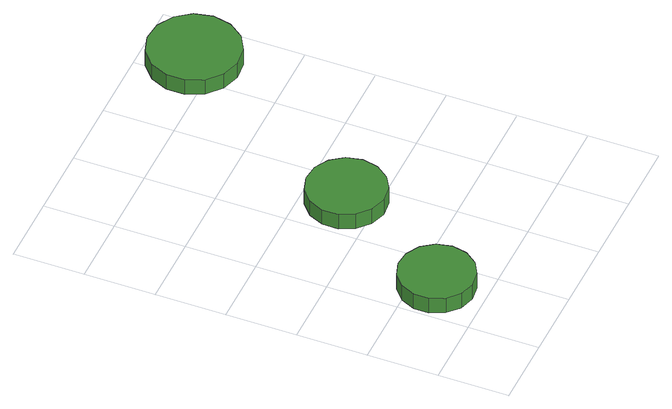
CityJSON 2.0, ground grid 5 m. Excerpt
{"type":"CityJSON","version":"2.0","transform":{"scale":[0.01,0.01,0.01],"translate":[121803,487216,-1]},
"CityObjects":{
"tree1":{"type":"SolitaryVegetationObject","attributes":{"function":"something"},"geometry":[{"type":"MultiSurface","lod":"1","boundaries":[[[0,1,2,3,4,5,6,7,8,9,10,11,12,13,14]],[[15,16,17,18,19,20,21,22,23,24,25,26,27,28,29]],[[0,29,28,1]],[[1,28,27,2]],[[2,27,26,3]],[[3,26,25,4]],[[4,25,24,5]],[[5,24,23,6]],[[6,23,22,7]],[[7,22,21,8]],[[8,21,20,9]],[[9,20,19,10]],[[10,19,18,11]],[[11,18,17,12]],[[12,17,16,13]],[[13,16,15,14]],[[14,15,29,0]]]}]},
"tree2":{"type":"SolitaryVegetationObject","attributes":{"function":"something"},"geometry":[{"type":"MultiSurface","lod":"1","boundaries":[[[30,31,32,33,34,35,36,37,38,39,40,41,42,43,44]],[[45,46,47,48,49,50,51,52,53,54,55,56,57,58,59]],[[30,59,58,31]],[[31,58,57,32]],[[32,57,56,33]],[[33,56,55,34]],[[34,55,54,35]],[[35,54,53,36]],[[36,53,52,37]],[[37,52,51,38]],[[38,51,50,39]],[[39,50,49,40]],[[40,49,48,41]],[[41,48,47,42]],[[42,47,46,43]],[[43,46,45,44]],[[44,45,59,30]]]}]},
"tree3":{"type":"SolitaryVegetationObject","attributes":{"function":"something"},"geometry":[{"type":"MultiSurface","lod":"1","boundaries":[[[60,61,62,63,64,65,66,67,68,69,70,71,72,73,74]],[[75,76,77,78,79,80,81,82,83,84,85,86,87,88,89]],[[60,89,88,61]],[[61,88,87,62]],[[62,87,86,63]],[[63,86,85,64]],[[64,85,84,65]],[[65,84,83,66]],[[66,83,82,67]],[[67,82,81,68]],[[68,81,80,69]],[[69,80,79,70]],[[70,79,78,71]],[[71,78,77,72]],[[72,77,76,73]],[[73,76,75,74]],[[74,75,89,60]]]}]}
},
"vertices":[
[557,346,189],[534,454,189],[469,543,189],[374,598,189],[265,610,189],[160,576,189],[78,502,189],[33,401,189],[33,291,189],[78,191,189],[160,117,189],[265,83,189],[374,95,189],[469,150,189],[534,239,189],[534,239,62],[469,150,62],[374,95,62],[265,83,62],[160,117,62],[78,191,62],[33,291,62],[33,401,62],[78,502,62],[160,576,62],[265,610,62],[374,598,62],[469,543,62],[534,454,62],[557,346,62],
[1079,1200,207],[1055,1312,207],[987,1406,207],[888,1463,207],[773,1475,207],[663,1440,207],[578,1363,207],[531,1257,207],[531,1142,207],[578,1037,207],[663,960,207],[773,924,207],[888,936,207],[987,994,207],[1055,1087,207],[1055,1087,80],[987,994,80],[888,936,80],[773,924,80],[663,960,80],[578,1037,80],[531,1142,80],[531,1257,80],[578,1363,80],[663,1440,80],[773,1475,80],[888,1463,80],[987,1406,80],[1055,1312,80],[1079,1200,80],
[1938,2618,241],[1910,2750,241],[1831,2858,241],[1715,2925,241],[1581,2939,241],[1454,2898,241],[1354,2808,241],[1300,2686,241],[1300,2551,241],[1354,2429,241],[1454,2339,241],[1581,2298,241],[1715,2312,241],[1831,2379,241],[1910,2487,241],[1910,2487,114],[1831,2379,114],[1715,2312,114],[1581,2298,114],[1454,2339,114],[1354,2429,114],[1300,2551,114],[1300,2686,114],[1354,2808,114],[1454,2898,114],[1581,2939,114],[1715,2925,114],[1831,2858,114],[1910,2750,114],[1938,2618,114]
]}
